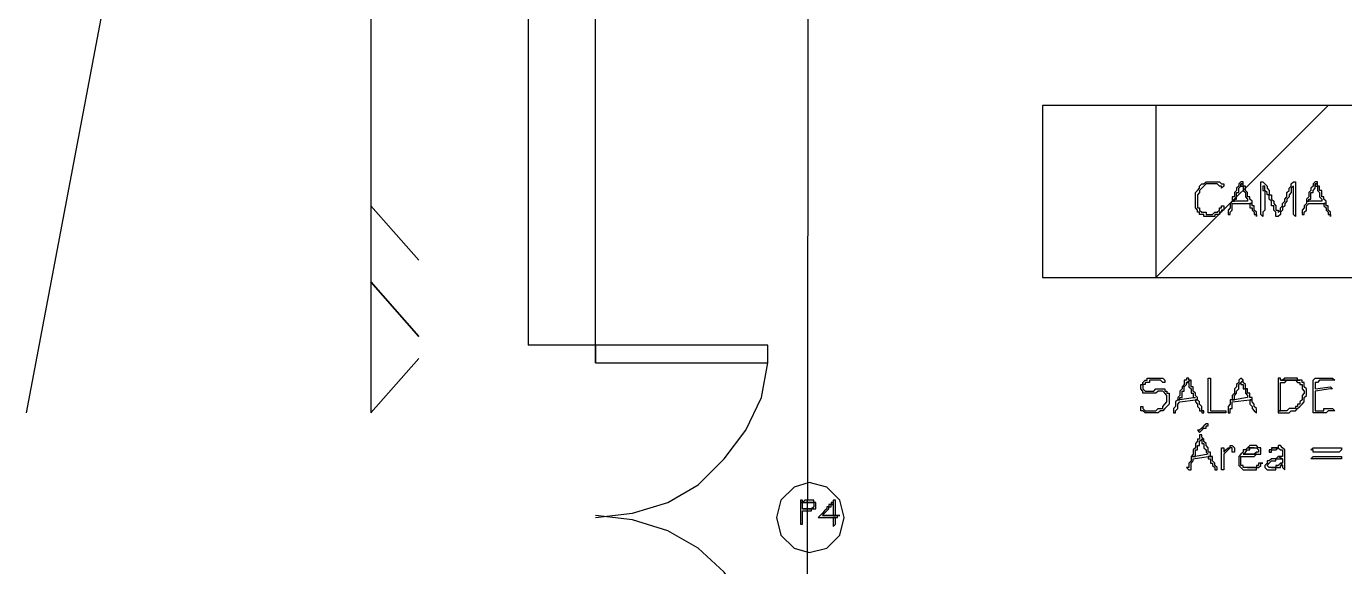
# Model space of a CAD drawing. Header units: millimetres. Extents: x -518.8 to -461.2, y 3.5 to 44.2.
# Drawn here: x -492.772 to -488.924, y 26.441 to 28.018 of the extents above; entities that cross this region are included whole.
import ezdxf

# ---------------------------------------------------------------- set-up
doc = ezdxf.new("R2010")
doc.units = ezdxf.units.MM
doc.header["$MEASUREMENT"] = 0
for name, color, linetype in [('-82', 7, 'Continuous'), ('10', 10, 'Continuous'), ('151', 151, 'Continuous'), ('6', 6, 'Continuous'), ('MYSOLIDS', 7, 'Continuous')]:
    doc.layers.add(name, color=color, linetype=linetype)

msp = doc.modelspace()

# ---------------------------------------------------------------- linework, layer by layer
at = {"layer": '-82'}
for points in [[(-490.4865, 30.8684), (-490.4933, 25.4827)], [(-491.7662, 28.5383), (-491.7662, 27.4947), (-491.6263, 27.3353), (-491.6263, 27.3353), (-491.7662, 27.4947)], [(-491.7662, 27.4947), (-491.7662, 27.2721), (-491.6263, 27.1127), (-491.6263, 27.1127), (-491.7662, 27.2721)], [(-491.7662, 27.2721), (-491.7662, 26.8902), (-491.6263, 27.0488), (-491.6263, 27.0488), (-491.7662, 26.8902)]]:
    msp.add_lwpolyline(points, dxfattribs=at)
at = {"layer": '10'}
for points in [[(-491.3075, 29.8563), (-491.3075, 27.0872)], [(-491.1105, 27.036), (-491.1105, 29.5571)], [(-491.1105, 27.0872), (-491.3075, 27.0872)], [(-491.1105, 27.036), (-490.6075, 27.036), (-490.6075, 27.0872), (-491.1105, 27.0872), (-491.1105, 27.036)]]:
    msp.add_lwpolyline(points, dxfattribs=at)
at = {"layer": '151'}
for points in [[(-489.8053, 27.2849), (-487.9023, 27.2849), (-487.9023, 27.7872), (-489.8053, 27.7872), (-489.8053, 27.2849)], [(-489.4745, 27.7872), (-489.4745, 27.2849), (-489.4745, 27.2849), (-488.9714, 27.7872)]]:
    msp.add_lwpolyline(points, dxfattribs=at)
at = {"layer": '6'}
for points in [[(-492.7722, 26.8902), (-491.8677, 31.6646), (-491.8805, 31.6646)], [(-491.1105, 26.5842), (-491.0023, 26.5969), (-490.9, 26.6285), (-490.8113, 26.6797), (-490.7346, 26.7563), (-490.6714, 26.8391), (-490.6263, 26.9345), (-490.6075, 27.036)], [(-490.385, 26.5842), (-490.3978, 26.6353), (-490.4354, 26.6736), (-490.4865, 26.6864), (-490.5308, 26.6736), (-490.5692, 26.6353), (-490.582, 26.5842), (-490.5692, 26.533), (-490.5308, 26.4954), (-490.4865, 26.4827), (-490.4354, 26.4954), (-490.3978, 26.533), (-490.385, 26.5842)], [(-490.6075, 26.1383), (-490.6263, 26.2406), (-490.6714, 26.336), (-490.7346, 26.4248), (-490.8113, 26.4954), (-490.9, 26.5458), (-491.0023, 26.5782), (-491.1105, 26.5909)]]:
    msp.add_lwpolyline(points, dxfattribs=at)
at = {"layer": 'MYSOLIDS'}
for points in [[(-489.309, 27.5586), (-489.3151, 27.5586), (-489.3218, 27.5586), (-489.3218, 27.5586), (-489.3278, 27.5586), (-489.3346, 27.5518), (-489.3346, 27.5518), (-489.3406, 27.5458), (-489.3406, 27.5458), (-489.3406, 27.5458), (-489.3474, 27.5391), (-489.3474, 27.5391), (-489.3474, 27.533), (-489.3534, 27.5263), (-489.3534, 27.5263), (-489.3534, 27.5203), (-489.3534, 27.5203), (-489.3534, 27.5135), (-489.3534, 27.5075), (-489.3534, 27.5075), (-489.3534, 27.5007), (-489.3534, 27.4947), (-489.3534, 27.4879), (-489.3474, 27.4879), (-489.3474, 27.4819), (-489.3474, 27.4819), (-489.3406, 27.4759), (-489.3406, 27.4759), (-489.3346, 27.4759), (-489.3278, 27.4759), (-489.3278, 27.4691), (-489.3218, 27.4691), (-489.3218, 27.4691), (-489.3151, 27.4691), (-489.309, 27.4691), (-489.3023, 27.4759), (-489.3023, 27.4759), (-489.3023, 27.4759), (-489.2963, 27.4759), (-489.2895, 27.4819), (-489.2895, 27.4819), (-489.2895, 27.4879), (-489.2835, 27.4879), (-489.2835, 27.4947), (-489.2767, 27.4947), (-489.2767, 27.4947), (-489.2767, 27.4947), (-489.2767, 27.4879), (-489.2767, 27.4879), (-489.2767, 27.4879), (-489.2767, 27.4819), (-489.2835, 27.4819), (-489.2835, 27.4759), (-489.2895, 27.4759), (-489.2895, 27.4691), (-489.2963, 27.4691), (-489.3023, 27.4691), (-489.3023, 27.4691), (-489.3023, 27.4631), (-489.309, 27.4631), (-489.3151, 27.4631), (-489.3151, 27.4631), (-489.3218, 27.4631), (-489.3218, 27.4631), (-489.3278, 27.4631), (-489.3346, 27.4631), (-489.3346, 27.4691), (-489.3406, 27.4691), (-489.3474, 27.4691), (-489.3474, 27.4759), (-489.3534, 27.4759), (-489.3534, 27.4819), (-489.3534, 27.4819), (-489.3594, 27.4879), (-489.3594, 27.4879), (-489.3594, 27.4947), (-489.3594, 27.5007), (-489.3594, 27.5075), (-489.3594, 27.5075), (-489.3594, 27.5135), (-489.3594, 27.5203), (-489.3594, 27.5203), (-489.3594, 27.5263), (-489.3594, 27.533), (-489.3594, 27.533), (-489.3534, 27.5391), (-489.3534, 27.5391), (-489.3474, 27.5458), (-489.3474, 27.5458), (-489.3474, 27.5518), (-489.3406, 27.5586), (-489.3406, 27.5586), (-489.3346, 27.5586), (-489.3278, 27.5646), (-489.3278, 27.5646), (-489.3218, 27.5646), (-489.3151, 27.5646), (-489.3151, 27.5646), (-489.309, 27.5646), (-489.309, 27.5646), (-489.3023, 27.5646), (-489.2963, 27.5646), (-489.2963, 27.5646), (-489.2895, 27.5646), (-489.2835, 27.5586), (-489.2835, 27.5586), (-489.2767, 27.5586), (-489.2767, 27.5518), (-489.2767, 27.5518), (-489.2767, 27.5518), (-489.2767, 27.5518), (-489.2835, 27.5458), (-489.2835, 27.5458), (-489.2835, 27.5518), (-489.2835, 27.5518), (-489.2895, 27.5518), (-489.2895, 27.5518), (-489.2895, 27.5518), (-489.2963, 27.5586), (-489.2963, 27.5586), (-489.3023, 27.5586), (-489.309, 27.5586), (-489.309, 27.5586), (-489.309, 27.5586), (-489.309, 27.5586), (-489.309, 27.5586)], [(-489.2196, 27.5586), (-489.2263, 27.5586), (-489.2263, 27.5518), (-489.2196, 27.5518), (-489.2196, 27.5458), (-489.2196, 27.5391), (-489.2196, 27.5391), (-489.2136, 27.533), (-489.2136, 27.5263), (-489.2136, 27.5263), (-489.2136, 27.5203), (-489.2068, 27.5135), (-489.2068, 27.5135), (-489.2068, 27.5075), (-489.2451, 27.5075), (-489.2519, 27.5075), (-489.2579, 27.5007), (-489.2579, 27.4947), (-489.2579, 27.4947), (-489.2579, 27.4879), (-489.2579, 27.4879), (-489.2639, 27.4819), (-489.2639, 27.4759), (-489.2639, 27.4691), (-489.2639, 27.4691), (-489.2639, 27.4691), (-489.2639, 27.4691), (-489.2579, 27.4691), (-489.2579, 27.4691), (-489.2579, 27.4759), (-489.2519, 27.4819), (-489.2519, 27.4819), (-489.2519, 27.4879), (-489.2519, 27.4879), (-489.2519, 27.4947), (-489.2519, 27.5007), (-489.2008, 27.5007), (-489.194, 27.5007), (-489.194, 27.5075), (-489.2008, 27.5135), (-489.2008, 27.5135), (-489.2008, 27.5203), (-489.2068, 27.5203), (-489.2068, 27.5263), (-489.2068, 27.533), (-489.2068, 27.533), (-489.2136, 27.5391), (-489.2136, 27.5391), (-489.2136, 27.5458), (-489.2136, 27.5458), (-489.2136, 27.5518), (-489.2196, 27.5518), (-489.2196, 27.5586), (-489.2196, 27.5586)], [(-489.2263, 27.5646), (-489.2263, 27.5646), (-489.2263, 27.5646), (-489.2263, 27.5646), (-489.2324, 27.5586), (-489.2324, 27.5586), (-489.2324, 27.5518), (-489.2391, 27.5458), (-489.2391, 27.5391), (-489.2451, 27.533), (-489.2451, 27.5263), (-489.2451, 27.5263), (-489.2451, 27.5203), (-489.2519, 27.5203), (-489.2519, 27.5135), (-489.2519, 27.5075), (-489.2519, 27.5075), (-489.2451, 27.5075), (-489.2451, 27.5075), (-489.2451, 27.5135), (-489.2391, 27.5135), (-489.2391, 27.5203), (-489.2391, 27.5263), (-489.2391, 27.5263), (-489.2391, 27.533), (-489.2324, 27.533), (-489.2324, 27.5391), (-489.2324, 27.5391), (-489.2324, 27.5458), (-489.2263, 27.5518), (-489.2263, 27.5586), (-489.2196, 27.5586), (-489.2196, 27.5646), (-489.2263, 27.5646), (-489.2263, 27.5646), (-489.2263, 27.5646)], [(-489.1624, 27.5518), (-489.1624, 27.5458), (-489.1624, 27.5391), (-489.1564, 27.5391), (-489.1564, 27.533), (-489.1564, 27.5263), (-489.1564, 27.5203), (-489.1564, 27.5203), (-489.1564, 27.5135), (-489.1564, 27.5075), (-489.1564, 27.5075), (-489.1564, 27.5007), (-489.1564, 27.5007), (-489.1564, 27.4947), (-489.1564, 27.4879), (-489.1564, 27.4879), (-489.1564, 27.4819), (-489.1624, 27.4759), (-489.1624, 27.4759), (-489.1624, 27.4691), (-489.1624, 27.4631), (-489.1624, 27.4631), (-489.1624, 27.4631), (-489.1624, 27.4631), (-489.1624, 27.4631), (-489.1624, 27.4631), (-489.1684, 27.4691), (-489.1684, 27.4691), (-489.1684, 27.4691), (-489.1684, 27.4691), (-489.1684, 27.4759), (-489.1684, 27.4819), (-489.1684, 27.4879), (-489.1684, 27.4879), (-489.1684, 27.4947), (-489.1684, 27.5007), (-489.1684, 27.5075), (-489.1684, 27.5075), (-489.1684, 27.5135), (-489.1684, 27.5203), (-489.1684, 27.5263), (-489.1684, 27.5263), (-489.1684, 27.533), (-489.1684, 27.5391), (-489.1684, 27.5458), (-489.1684, 27.5458), (-489.1684, 27.5518), (-489.1684, 27.5586), (-489.1684, 27.5586), (-489.1684, 27.5586), (-489.1684, 27.5586), (-489.1684, 27.5646), (-489.1684, 27.5646), (-489.1624, 27.5646), (-489.1624, 27.5646), (-489.1624, 27.5646), (-489.1564, 27.5586), (-489.1564, 27.5586), (-489.1496, 27.5518), (-489.1496, 27.5518), (-489.1496, 27.5458), (-489.1496, 27.5458), (-489.1436, 27.5391), (-489.1436, 27.5391), (-489.1436, 27.533), (-489.1436, 27.5263), (-489.1369, 27.5263), (-489.1369, 27.5203), (-489.1369, 27.5135), (-489.1308, 27.5075), (-489.1308, 27.5075), (-489.1308, 27.5007), (-489.1241, 27.4947), (-489.1241, 27.4947), (-489.1241, 27.4879), (-489.1241, 27.4819), (-489.1181, 27.4819), (-489.1181, 27.4759), (-489.1181, 27.4759), (-489.1181, 27.4759), (-489.1113, 27.4819), (-489.1113, 27.4819), (-489.1113, 27.4879), (-489.1113, 27.4879), (-489.1053, 27.4947), (-489.1053, 27.5007), (-489.1053, 27.5007), (-489.0985, 27.5075), (-489.0985, 27.5135), (-489.0985, 27.5135), (-489.0925, 27.5203), (-489.0925, 27.5263), (-489.0925, 27.533), (-489.0857, 27.5391), (-489.0857, 27.5391), (-489.0857, 27.5458), (-489.0797, 27.5518), (-489.0797, 27.5518), (-489.0797, 27.5586), (-489.0797, 27.5586), (-489.073, 27.5646), (-489.073, 27.5646), (-489.073, 27.5646), (-489.073, 27.5646), (-489.0669, 27.5646), (-489.0669, 27.5646), (-489.0669, 27.5586), (-489.0669, 27.5586), (-489.0669, 27.4691), (-489.0669, 27.4691), (-489.0669, 27.4691), (-489.0669, 27.4631), (-489.0669, 27.4631), (-489.073, 27.4691), (-489.073, 27.4691), (-489.073, 27.4691), (-489.073, 27.4691), (-489.073, 27.5518), (-489.0797, 27.5458), (-489.0797, 27.5391), (-489.0797, 27.533), (-489.0857, 27.5263), (-489.0857, 27.5203), (-489.0925, 27.5135), (-489.0925, 27.5135), (-489.0925, 27.5075), (-489.0985, 27.5007), (-489.0985, 27.5007), (-489.0985, 27.4947), (-489.0985, 27.4947), (-489.1053, 27.4879), (-489.1053, 27.4879), (-489.1053, 27.4819), (-489.1053, 27.4819), (-489.1053, 27.4819), (-489.1113, 27.4759), (-489.1113, 27.4691), (-489.1181, 27.4631), (-489.1181, 27.4631), (-489.1181, 27.4631), (-489.1241, 27.4631), (-489.1241, 27.4631), (-489.1241, 27.4691), (-489.1241, 27.4759), (-489.1241, 27.4759), (-489.1241, 27.4759), (-489.1308, 27.4819), (-489.1308, 27.4879), (-489.1308, 27.4947), (-489.1369, 27.4947), (-489.1369, 27.5007), (-489.1369, 27.5075), (-489.1436, 27.5135), (-489.1436, 27.5135), (-489.1436, 27.5203), (-489.1436, 27.5263), (-489.1496, 27.5263), (-489.1496, 27.533), (-489.1496, 27.533), (-489.1564, 27.5391), (-489.1564, 27.5458), (-489.1564, 27.5458), (-489.1564, 27.5518), (-489.1624, 27.5518), (-489.1624, 27.5518), (-489.1624, 27.5518), (-489.1624, 27.5518)], [(-489.003, 27.5586), (-489.0098, 27.5586), (-489.0098, 27.5518), (-489.003, 27.5518), (-489.003, 27.5458), (-489.003, 27.5391), (-489.003, 27.5391), (-488.997, 27.533), (-488.997, 27.5263), (-488.997, 27.5263), (-488.997, 27.5203), (-488.9902, 27.5135), (-488.9902, 27.5135), (-488.9902, 27.5075), (-489.0286, 27.5075), (-489.0354, 27.5075), (-489.0354, 27.5007), (-489.0414, 27.4947), (-489.0414, 27.4947), (-489.0414, 27.4879), (-489.0414, 27.4879), (-489.0481, 27.4819), (-489.0481, 27.4759), (-489.0481, 27.4691), (-489.0481, 27.4691), (-489.0481, 27.4691), (-489.0414, 27.4691), (-489.0414, 27.4691), (-489.0414, 27.4691), (-489.0414, 27.4759), (-489.0354, 27.4819), (-489.0354, 27.4819), (-489.0354, 27.4879), (-489.0354, 27.4879), (-489.0354, 27.4947), (-489.0286, 27.5007), (-488.9842, 27.5007), (-488.9775, 27.5007), (-488.9775, 27.5075), (-488.9842, 27.5135), (-488.9842, 27.5135), (-488.9842, 27.5203), (-488.9902, 27.5203), (-488.9902, 27.5263), (-488.9902, 27.533), (-488.9902, 27.533), (-488.9902, 27.5391), (-488.997, 27.5391), (-488.997, 27.5458), (-488.997, 27.5458), (-488.997, 27.5518), (-489.003, 27.5518), (-489.003, 27.5586), (-489.003, 27.5586)], [(-489.0098, 27.5646), (-489.0098, 27.5646), (-489.0098, 27.5646), (-489.0098, 27.5646), (-489.0158, 27.5586), (-489.0158, 27.5586), (-489.0158, 27.5518), (-489.0226, 27.5458), (-489.0226, 27.5391), (-489.0286, 27.533), (-489.0286, 27.5263), (-489.0286, 27.5263), (-489.0286, 27.5203), (-489.0286, 27.5203), (-489.0354, 27.5135), (-489.0354, 27.5075), (-489.0354, 27.5075), (-489.0286, 27.5075), (-489.0286, 27.5075), (-489.0286, 27.5135), (-489.0226, 27.5135), (-489.0226, 27.5203), (-489.0226, 27.5263), (-489.0226, 27.5263), (-489.0226, 27.533), (-489.0158, 27.533), (-489.0158, 27.5391), (-489.0158, 27.5391), (-489.0098, 27.5458), (-489.0098, 27.5518), (-489.0098, 27.5586), (-489.003, 27.5586), (-489.003, 27.5646), (-489.003, 27.5646), (-489.0098, 27.5646), (-489.0098, 27.5646)], [(-489.194, 27.5007), (-489.2008, 27.5007), (-489.2008, 27.5007), (-489.2008, 27.4947), (-489.2008, 27.4879), (-489.194, 27.4879), (-489.194, 27.4819), (-489.188, 27.4759), (-489.188, 27.4691), (-489.188, 27.4691), (-489.1812, 27.4691), (-489.1812, 27.4631), (-489.1812, 27.4691), (-489.1812, 27.4691), (-489.1812, 27.4691), (-489.1812, 27.4759), (-489.188, 27.4819), (-489.188, 27.4879), (-489.188, 27.4947), (-489.194, 27.4947), (-489.194, 27.5007), (-489.194, 27.5007)], [(-488.9775, 27.5007), (-488.9842, 27.5007), (-488.9842, 27.5007), (-488.9842, 27.4947), (-488.9775, 27.4879), (-488.9775, 27.4879), (-488.9775, 27.4819), (-488.9714, 27.4759), (-488.9714, 27.4691), (-488.9714, 27.4691), (-488.9654, 27.4691), (-488.9654, 27.4631), (-488.9654, 27.4691), (-488.9654, 27.4691), (-488.9654, 27.4691), (-488.9654, 27.4759), (-488.9714, 27.4819), (-488.9714, 27.4879), (-488.9714, 27.4947), (-488.9775, 27.4947), (-488.9775, 27.5007), (-488.9775, 27.5007)], [(-489.4489, 26.9789), (-489.4549, 26.9789), (-489.4549, 26.9789), (-489.4549, 26.9789), (-489.4549, 26.9789), (-489.4617, 26.9857), (-489.4617, 26.9857), (-489.4677, 26.9857), (-489.4745, 26.9857), (-489.4745, 26.9857), (-489.4805, 26.9857), (-489.4805, 26.9857), (-489.4872, 26.9857), (-489.4933, 26.9857), (-489.4933, 26.9789), (-489.5, 26.9789), (-489.506, 26.9789), (-489.506, 26.9729), (-489.5128, 26.9729), (-489.5128, 26.9661), (-489.5128, 26.9661), (-489.5128, 26.9601), (-489.506, 26.9533), (-489.506, 26.9533), (-489.5, 26.9533), (-489.5, 26.9533), (-489.4933, 26.9533), (-489.4872, 26.9533), (-489.4872, 26.9533), (-489.4805, 26.9533), (-489.4805, 26.9533), (-489.4745, 26.9601), (-489.4677, 26.9601), (-489.4617, 26.9601), (-489.4617, 26.9601), (-489.4549, 26.9601), (-489.4489, 26.9601), (-489.4489, 26.9533), (-489.4429, 26.9533), (-489.4429, 26.9533), (-489.4429, 26.9473), (-489.4361, 26.9473), (-489.4361, 26.9406), (-489.4361, 26.9345), (-489.4361, 26.9345), (-489.4361, 26.9278), (-489.4361, 26.9218), (-489.4361, 26.9218), (-489.4361, 26.915), (-489.4429, 26.909), (-489.4429, 26.909), (-489.4489, 26.903), (-489.4489, 26.903), (-489.4489, 26.903), (-489.4549, 26.8962), (-489.4549, 26.8962), (-489.4617, 26.8962), (-489.4677, 26.8902), (-489.4677, 26.8902), (-489.4745, 26.8902), (-489.4805, 26.8902), (-489.4872, 26.8902), (-489.4872, 26.8902), (-489.4933, 26.8902), (-489.5, 26.8902), (-489.5, 26.8902), (-489.506, 26.8902), (-489.5128, 26.8962), (-489.5128, 26.8962), (-489.5188, 26.8962), (-489.5188, 26.903), (-489.5188, 26.903), (-489.5188, 26.909), (-489.5188, 26.909), (-489.5188, 26.909), (-489.5188, 26.909), (-489.5188, 26.909), (-489.5128, 26.909), (-489.5128, 26.909), (-489.5128, 26.903), (-489.5128, 26.903), (-489.5128, 26.903), (-489.506, 26.8962), (-489.506, 26.8962), (-489.5, 26.8962), (-489.4933, 26.8962), (-489.4933, 26.8962), (-489.4872, 26.8962), (-489.4805, 26.8962), (-489.4745, 26.8962), (-489.4745, 26.8962), (-489.4677, 26.903), (-489.4617, 26.903), (-489.4617, 26.903), (-489.4549, 26.903), (-489.4549, 26.909), (-489.4549, 26.909), (-489.4489, 26.915), (-489.4489, 26.915), (-489.4429, 26.9218), (-489.4429, 26.9218), (-489.4429, 26.9278), (-489.4429, 26.9345), (-489.4429, 26.9345), (-489.4429, 26.9406), (-489.4489, 26.9473), (-489.4489, 26.9473), (-489.4489, 26.9473), (-489.4549, 26.9533), (-489.4617, 26.9533), (-489.4617, 26.9533), (-489.4677, 26.9533), (-489.4677, 26.9533), (-489.4745, 26.9473), (-489.4805, 26.9473), (-489.4872, 26.9473), (-489.4872, 26.9473), (-489.4933, 26.9473), (-489.5, 26.9473), (-489.5, 26.9473), (-489.506, 26.9473), (-489.5128, 26.9473), (-489.5128, 26.9533), (-489.5128, 26.9533), (-489.5188, 26.9601), (-489.5188, 26.9601), (-489.5188, 26.9661), (-489.5188, 26.9661), (-489.5188, 26.9729), (-489.5128, 26.9729), (-489.5128, 26.9789), (-489.506, 26.9857), (-489.506, 26.9857), (-489.5, 26.9857), (-489.5, 26.9917), (-489.4933, 26.9917), (-489.4872, 26.9917), (-489.4872, 26.9917), (-489.4805, 26.9917), (-489.4745, 26.9917), (-489.4745, 26.9917), (-489.4677, 26.9917), (-489.4617, 26.9917), (-489.4617, 26.9917), (-489.4549, 26.9917), (-489.4489, 26.9857), (-489.4489, 26.9857), (-489.4489, 26.9789), (-489.4489, 26.9789), (-489.4489, 26.9789), (-489.4489, 26.9789), (-489.4489, 26.9789), (-489.4489, 26.9789), (-489.4489, 26.9789), (-489.4489, 26.9789)], [(-489.3722, 26.9857), (-489.385, 26.9789), (-489.379, 26.9789), (-489.379, 26.9729), (-489.379, 26.9729), (-489.379, 26.9661), (-489.3722, 26.9601), (-489.3722, 26.9601), (-489.3722, 26.9533), (-489.3722, 26.9473), (-489.3662, 26.9473), (-489.3662, 26.9406), (-489.3662, 26.9345), (-489.3594, 26.9345), (-489.4045, 26.9278), (-489.4105, 26.9278), (-489.4105, 26.9278), (-489.4173, 26.9218), (-489.4173, 26.915), (-489.4173, 26.915), (-489.4173, 26.915), (-489.4173, 26.909), (-489.4233, 26.903), (-489.4233, 26.8962), (-489.4233, 26.8962), (-489.4233, 26.8902), (-489.4173, 26.8902), (-489.4173, 26.8902), (-489.4173, 26.8962), (-489.4173, 26.8962), (-489.4105, 26.903), (-489.4105, 26.903), (-489.4105, 26.909), (-489.4105, 26.915), (-489.4045, 26.9218), (-489.4045, 26.9218), (-489.3594, 26.9278), (-489.3534, 26.9278), (-489.3534, 26.9345), (-489.3534, 26.9345), (-489.3594, 26.9406), (-489.3594, 26.9473), (-489.3594, 26.9473), (-489.3662, 26.9533), (-489.3662, 26.9533), (-489.3662, 26.9601), (-489.3662, 26.9601), (-489.3662, 26.9661), (-489.3722, 26.9661), (-489.3722, 26.9729), (-489.3722, 26.9729), (-489.3722, 26.9789), (-489.3722, 26.9857), (-489.3722, 26.9857)], [(-489.385, 26.9917), (-489.385, 26.9917), (-489.385, 26.9917), (-489.385, 26.9917), (-489.385, 26.9857), (-489.3918, 26.9857), (-489.3918, 26.9789), (-489.3918, 26.9729), (-489.3978, 26.9661), (-489.3978, 26.9601), (-489.4045, 26.9533), (-489.4045, 26.9473), (-489.4045, 26.9473), (-489.4045, 26.9406), (-489.4045, 26.9406), (-489.4105, 26.9345), (-489.4105, 26.9278), (-489.4045, 26.9278), (-489.4045, 26.9345), (-489.3978, 26.9345), (-489.3978, 26.9406), (-489.3978, 26.9473), (-489.3978, 26.9533), (-489.3978, 26.9533), (-489.3918, 26.9533), (-489.3918, 26.9601), (-489.3918, 26.9601), (-489.3918, 26.9661), (-489.385, 26.9729), (-489.385, 26.9789), (-489.385, 26.9789), (-489.3722, 26.9857), (-489.379, 26.9857), (-489.379, 26.9917), (-489.385, 26.9917), (-489.385, 26.9917)], [(-489.3151, 26.8962), (-489.309, 26.8962), (-489.309, 26.8962), (-489.3023, 26.8962), (-489.2963, 26.8962), (-489.2895, 26.8962), (-489.2895, 26.8962), (-489.2835, 26.8962), (-489.2767, 26.8962), (-489.2767, 26.8962), (-489.2767, 26.8962), (-489.2707, 26.8962), (-489.2707, 26.8962), (-489.2707, 26.8962), (-489.2707, 26.8962), (-489.2707, 26.8902), (-489.2767, 26.8902), (-489.2767, 26.8902), (-489.2835, 26.8902), (-489.2835, 26.8902), (-489.2895, 26.8902), (-489.2895, 26.8902), (-489.2963, 26.8902), (-489.3023, 26.8902), (-489.309, 26.8902), (-489.309, 26.8902), (-489.3151, 26.8902), (-489.3151, 26.8902), (-489.3151, 26.8902), (-489.3218, 26.8902), (-489.3218, 26.8902), (-489.3218, 26.8962), (-489.3218, 26.8962), (-489.3218, 26.8962), (-489.3218, 26.8962), (-489.3218, 26.9022), (-489.3218, 26.909), (-489.3218, 26.915), (-489.3218, 26.915), (-489.3218, 26.9218), (-489.3218, 26.9278), (-489.3218, 26.9345), (-489.3218, 26.9345), (-489.3218, 26.9406), (-489.3218, 26.9473), (-489.3218, 26.9473), (-489.3218, 26.9533), (-489.3218, 26.9533), (-489.3218, 26.9601), (-489.3218, 26.9661), (-489.3218, 26.9729), (-489.3218, 26.9729), (-489.3218, 26.9789), (-489.3218, 26.9857), (-489.3218, 26.9857), (-489.3218, 26.9917), (-489.3218, 26.9917), (-489.3218, 26.9917), (-489.3218, 26.9917), (-489.3151, 26.9917), (-489.3151, 26.9917), (-489.3151, 26.9857), (-489.3151, 26.9857), (-489.3151, 26.9857), (-489.3151, 26.9789), (-489.3151, 26.9729), (-489.3151, 26.9729), (-489.3151, 26.9661), (-489.3151, 26.9601), (-489.3151, 26.9601), (-489.3151, 26.9533), (-489.3151, 26.9473), (-489.3151, 26.9406), (-489.3151, 26.9406), (-489.3151, 26.9345), (-489.3151, 26.9345), (-489.3151, 26.9278), (-489.3151, 26.9218), (-489.3151, 26.915), (-489.3151, 26.915), (-489.3151, 26.915), (-489.3151, 26.909), (-489.3151, 26.9022), (-489.3151, 26.8962), (-489.3151, 26.8962), (-489.3151, 26.8962), (-489.3151, 26.8962), (-489.3151, 26.8962)], [(-489.2196, 26.9857), (-489.2263, 26.9789), (-489.2263, 26.9789), (-489.2263, 26.9729), (-489.2196, 26.9729), (-489.2196, 26.9661), (-489.2196, 26.9601), (-489.2136, 26.9601), (-489.2136, 26.9533), (-489.2136, 26.9473), (-489.2136, 26.9473), (-489.2068, 26.9406), (-489.2068, 26.9345), (-489.2068, 26.9345), (-489.2451, 26.9278), (-489.2519, 26.9278), (-489.2579, 26.9278), (-489.2579, 26.9218), (-489.2579, 26.915), (-489.2579, 26.915), (-489.2579, 26.915), (-489.2639, 26.909), (-489.2639, 26.903), (-489.2639, 26.8962), (-489.2639, 26.8962), (-489.2639, 26.8902), (-489.2639, 26.8902), (-489.2579, 26.8902), (-489.2579, 26.8962), (-489.2579, 26.8962), (-489.2579, 26.903), (-489.2519, 26.903), (-489.2519, 26.909), (-489.2519, 26.915), (-489.2519, 26.9218), (-489.2519, 26.9218), (-489.2008, 26.9278), (-489.194, 26.9278), (-489.194, 26.9345), (-489.2008, 26.9345), (-489.2008, 26.9406), (-489.2008, 26.9473), (-489.2068, 26.9473), (-489.2068, 26.9533), (-489.2068, 26.9533), (-489.2068, 26.9601), (-489.2136, 26.9601), (-489.2136, 26.9661), (-489.2136, 26.9661), (-489.2136, 26.9729), (-489.2136, 26.9729), (-489.2196, 26.9789), (-489.2196, 26.9857), (-489.2196, 26.9857)], [(-489.2263, 26.9917), (-489.2263, 26.9917), (-489.2263, 26.9917), (-489.2263, 26.9917), (-489.2324, 26.9857), (-489.2324, 26.9857), (-489.2324, 26.9789), (-489.2391, 26.9729), (-489.2391, 26.9661), (-489.2451, 26.9601), (-489.2451, 26.9533), (-489.2451, 26.9473), (-489.2451, 26.9473), (-489.2519, 26.9406), (-489.2519, 26.9406), (-489.2519, 26.9345), (-489.2519, 26.9278), (-489.2451, 26.9278), (-489.2451, 26.9345), (-489.2451, 26.9345), (-489.2451, 26.9406), (-489.2391, 26.9473), (-489.2391, 26.9533), (-489.2391, 26.9533), (-489.2391, 26.9533), (-489.2324, 26.9601), (-489.2324, 26.9601), (-489.2324, 26.9661), (-489.2324, 26.9729), (-489.2263, 26.9789), (-489.2263, 26.9789), (-489.2196, 26.9857), (-489.2196, 26.9857), (-489.2263, 26.9917), (-489.2263, 26.9917), (-489.2263, 26.9917)], [(-489.1113, 26.9917), (-489.1181, 26.9917), (-489.1181, 26.9857), (-489.1181, 26.9789), (-489.1181, 26.9789), (-489.1181, 26.9729), (-489.1181, 26.9729), (-489.1181, 26.9661), (-489.1181, 26.9601), (-489.1181, 26.9533), (-489.1181, 26.9533), (-489.1181, 26.9473), (-489.1181, 26.9406), (-489.1181, 26.9345), (-489.1181, 26.9345), (-489.1181, 26.9278), (-489.1181, 26.9218), (-489.1181, 26.9218), (-489.1181, 26.915), (-489.1181, 26.909), (-489.1181, 26.903), (-489.1181, 26.8962), (-489.1181, 26.8962), (-489.1113, 26.8962), (-489.1113, 26.903), (-489.1113, 26.909), (-489.1113, 26.909), (-489.1113, 26.915), (-489.1113, 26.915), (-489.1113, 26.9218), (-489.1113, 26.9278), (-489.1113, 26.9278), (-489.1113, 26.9345), (-489.1113, 26.9406), (-489.1113, 26.9473), (-489.1113, 26.9473), (-489.1113, 26.9533), (-489.1113, 26.9601), (-489.1113, 26.9601), (-489.1113, 26.9661), (-489.1113, 26.9729), (-489.1113, 26.9789), (-489.1113, 26.9789), (-489.1113, 26.9789), (-489.1053, 26.9789), (-489.0985, 26.9789), (-489.0925, 26.9857), (-489.0925, 26.9857), (-489.0857, 26.9857), (-489.0797, 26.9857), (-489.0797, 26.9857), (-489.0542, 26.9857), (-489.0609, 26.9857), (-489.1113, 26.9857), (-489.1113, 26.9917), (-489.1113, 26.9917), (-489.1113, 26.9917)], [(-489.0542, 26.9857), (-489.0797, 26.9857), (-489.0797, 26.9857), (-489.073, 26.9857), (-489.0669, 26.9857), (-489.0609, 26.9789), (-489.0609, 26.9789), (-489.0542, 26.9789), (-489.0542, 26.9729), (-489.0542, 26.9729), (-489.0481, 26.9729), (-489.0481, 26.9661), (-489.0481, 26.9661), (-489.0481, 26.9601), (-489.0414, 26.9533), (-489.0414, 26.9473), (-489.0414, 26.9473), (-489.0481, 26.9406), (-489.0481, 26.9345), (-489.0481, 26.9345), (-489.0481, 26.9278), (-489.0542, 26.9218), (-489.0542, 26.9218), (-489.0542, 26.915), (-489.0609, 26.915), (-489.0609, 26.909), (-489.0669, 26.909), (-489.0669, 26.903), (-489.073, 26.903), (-489.073, 26.903), (-489.0797, 26.903), (-489.0857, 26.903), (-489.0857, 26.903), (-489.0925, 26.8962), (-489.0925, 26.8962), (-489.0985, 26.8962), (-489.1053, 26.8962), (-489.1113, 26.8962), (-489.1181, 26.8962), (-489.1181, 26.8962), (-489.1181, 26.8902), (-489.1181, 26.8902), (-489.1113, 26.8902), (-489.1053, 26.8902), (-489.0985, 26.8902), (-489.0985, 26.8902), (-489.0925, 26.8902), (-489.0857, 26.8902), (-489.0857, 26.8902), (-489.0797, 26.8962), (-489.073, 26.8962), (-489.073, 26.8962), (-489.0669, 26.8962), (-489.0609, 26.903), (-489.0609, 26.903), (-489.0609, 26.903), (-489.0542, 26.909), (-489.0542, 26.909), (-489.0481, 26.915), (-489.0481, 26.915), (-489.0414, 26.9218), (-489.0414, 26.9218), (-489.0414, 26.9278), (-489.0414, 26.9345), (-489.0414, 26.9345), (-489.0354, 26.9406), (-489.0354, 26.9473), (-489.0354, 26.9473), (-489.0354, 26.9533), (-489.0354, 26.9533), (-489.0354, 26.9601), (-489.0414, 26.9661), (-489.0414, 26.9729), (-489.0414, 26.9729), (-489.0414, 26.9789), (-489.0481, 26.9789), (-489.0481, 26.9789), (-489.0481, 26.9857), (-489.0542, 26.9857), (-489.0542, 26.9857)], [(-489.0797, 26.9917), (-489.0797, 26.9917), (-489.0857, 26.9917), (-489.0925, 26.9917), (-489.0925, 26.9917), (-489.0925, 26.9917), (-489.0985, 26.9917), (-489.1053, 26.9857), (-489.1113, 26.9857), (-489.0609, 26.9857), (-489.0609, 26.9917), (-489.0669, 26.9917), (-489.073, 26.9917), (-489.0797, 26.9917), (-489.0797, 26.9917)], [(-489.0098, 26.9601), (-488.9654, 26.9661), (-488.9654, 26.9661), (-488.9587, 26.9601), (-488.9587, 26.9601), (-488.9587, 26.9601), (-488.9587, 26.9601), (-488.9587, 26.9601), (-488.9587, 26.9601), (-488.9654, 26.9601), (-488.9654, 26.9601), (-489.0098, 26.9533), (-489.0098, 26.9473), (-489.0098, 26.9473), (-489.0098, 26.9473), (-489.0098, 26.9473), (-489.0098, 26.9406), (-489.0098, 26.9406), (-489.0098, 26.9345), (-489.0098, 26.9278), (-489.0098, 26.9278), (-489.0098, 26.9218), (-489.0098, 26.915), (-489.0098, 26.915), (-489.0098, 26.909), (-489.0098, 26.903), (-489.0098, 26.8962), (-489.0098, 26.8962), (-489.003, 26.8962), (-489.003, 26.8962), (-488.997, 26.8962), (-488.9902, 26.8962), (-488.9842, 26.8962), (-488.9842, 26.903), (-488.9842, 26.903), (-488.9775, 26.903), (-488.9714, 26.903), (-488.9654, 26.903), (-488.9654, 26.903), (-488.9587, 26.903), (-488.9587, 26.903), (-488.9587, 26.903), (-488.9527, 26.8962), (-488.9527, 26.8962), (-488.9587, 26.8962), (-488.9587, 26.8962), (-488.9654, 26.8962), (-488.9714, 26.8962), (-488.9714, 26.8962), (-488.9775, 26.8902), (-488.9842, 26.8902), (-488.9842, 26.8902), (-488.9902, 26.8902), (-488.997, 26.8902), (-489.003, 26.8902), (-489.003, 26.8902), (-489.0098, 26.8902), (-489.0098, 26.8902), (-489.0098, 26.8902), (-489.0158, 26.8902), (-489.0158, 26.8902), (-489.0158, 26.8962), (-489.0158, 26.8962), (-489.0158, 26.8962), (-489.0158, 26.903), (-489.0158, 26.909), (-489.0158, 26.909), (-489.0158, 26.915), (-489.0158, 26.9218), (-489.0158, 26.9218), (-489.0158, 26.9278), (-489.0158, 26.9345), (-489.0158, 26.9406), (-489.0158, 26.9406), (-489.0158, 26.9473), (-489.0158, 26.9533), (-489.0158, 26.9533), (-489.0158, 26.9601), (-489.0158, 26.9661), (-489.0158, 26.9729), (-489.0158, 26.9729), (-489.0158, 26.9789), (-489.0158, 26.9789), (-489.0158, 26.9857), (-489.0158, 26.9857), (-489.0158, 26.9857), (-489.0158, 26.9857), (-489.0098, 26.9917), (-489.0098, 26.9917), (-489.003, 26.9917), (-489.003, 26.9917), (-488.997, 26.9917), (-488.997, 26.9917), (-488.9902, 26.9917), (-488.9842, 26.9917), (-488.9842, 26.9917), (-488.9775, 26.9917), (-488.9775, 26.9917), (-488.9714, 26.9917), (-488.9654, 26.9917), (-488.9654, 26.9917), (-488.9587, 26.9917), (-488.9587, 26.9917), (-488.9587, 26.9917), (-488.9587, 26.9917), (-488.9527, 26.9857), (-488.9527, 26.9857), (-488.9527, 26.9857), (-488.9587, 26.9857), (-488.9587, 26.9857), (-488.9654, 26.9857), (-488.9714, 26.9857), (-488.9775, 26.9857), (-488.9842, 26.9857), (-488.9842, 26.9857), (-488.9902, 26.9857), (-488.997, 26.9857), (-489.003, 26.9789), (-489.0098, 26.9789), (-489.0098, 26.9789), (-489.0098, 26.9789), (-489.0098, 26.9729), (-489.0098, 26.9729), (-489.0098, 26.9661), (-489.0098, 26.9601), (-489.0098, 26.9601), (-489.0098, 26.9601), (-489.0098, 26.9601), (-489.0098, 26.9601)], [(-489.3534, 26.9278), (-489.3594, 26.9278), (-489.3594, 26.9218), (-489.3594, 26.9218), (-489.3534, 26.915), (-489.3534, 26.909), (-489.3534, 26.909), (-489.3474, 26.903), (-489.3474, 26.8962), (-489.3406, 26.8962), (-489.3406, 26.8902), (-489.3406, 26.8902), (-489.3346, 26.8902), (-489.3346, 26.8962), (-489.3406, 26.8962), (-489.3406, 26.903), (-489.3406, 26.909), (-489.3474, 26.915), (-489.3474, 26.915), (-489.3474, 26.9218), (-489.3534, 26.9278), (-489.3534, 26.9278)], [(-489.194, 26.9278), (-489.2008, 26.9278), (-489.2008, 26.9218), (-489.2008, 26.9218), (-489.2008, 26.915), (-489.194, 26.909), (-489.194, 26.909), (-489.194, 26.903), (-489.188, 26.8962), (-489.188, 26.8962), (-489.1812, 26.8902), (-489.1812, 26.8902), (-489.1812, 26.8902), (-489.1812, 26.8962), (-489.1812, 26.8962), (-489.1812, 26.903), (-489.188, 26.909), (-489.188, 26.915), (-489.188, 26.915), (-489.194, 26.9218), (-489.194, 26.9278), (-489.194, 26.9278)], [(-489.3406, 26.8263), (-489.3406, 26.8263), (-489.3474, 26.8263), (-489.3474, 26.8195), (-489.3474, 26.8195), (-489.3474, 26.8135), (-489.3534, 26.8135), (-489.3534, 26.8075), (-489.3594, 26.8007), (-489.3594, 26.7947), (-489.3594, 26.7879), (-489.3662, 26.7819), (-489.3662, 26.7819), (-489.3662, 26.7751), (-489.3662, 26.7691), (-489.3662, 26.7691), (-489.3722, 26.7624), (-489.3594, 26.7624), (-489.3594, 26.7691), (-489.3594, 26.7691), (-489.3594, 26.7751), (-489.3594, 26.7819), (-489.3534, 26.7819), (-489.3534, 26.7879), (-489.3534, 26.7879), (-489.3534, 26.7947), (-489.3474, 26.7947), (-489.3474, 26.8007), (-489.3474, 26.8075), (-489.3474, 26.8075), (-489.3406, 26.8135), (-489.3346, 26.8135), (-489.3406, 26.8195), (-489.3406, 26.8263), (-489.3406, 26.8263), (-489.3406, 26.8263)], [(-489.3278, 26.8578), (-489.3278, 26.8578), (-489.3346, 26.8518), (-489.3346, 26.8518), (-489.3346, 26.8518), (-489.3406, 26.8451), (-489.3406, 26.8451), (-489.3474, 26.8391), (-489.3474, 26.8391), (-489.3534, 26.8391), (-489.3474, 26.8323), (-489.3474, 26.8323), (-489.3474, 26.8323), (-489.3406, 26.8391), (-489.3406, 26.8391), (-489.3406, 26.8391), (-489.3346, 26.8451), (-489.3346, 26.8451), (-489.3278, 26.8451), (-489.3278, 26.8518), (-489.3278, 26.8518), (-489.3218, 26.8518), (-489.3218, 26.8578), (-489.3278, 26.8578), (-489.3278, 26.8578)], [(-489.3346, 26.8135), (-489.3406, 26.8135), (-489.3406, 26.8135), (-489.3406, 26.8067), (-489.3406, 26.8007), (-489.3346, 26.8007), (-489.3346, 26.7947), (-489.3346, 26.7879), (-489.3346, 26.7879), (-489.3278, 26.7819), (-489.3278, 26.7819), (-489.3278, 26.7751), (-489.3218, 26.7691), (-489.3218, 26.7691), (-489.3594, 26.7624), (-489.3722, 26.7624), (-489.3722, 26.7563), (-489.3722, 26.7563), (-489.3722, 26.7496), (-489.379, 26.7436), (-489.379, 26.7436), (-489.379, 26.7368), (-489.379, 26.7308), (-489.379, 26.7308), (-489.385, 26.7308), (-489.379, 26.724), (-489.379, 26.724), (-489.379, 26.724), (-489.3722, 26.724), (-489.3722, 26.7308), (-489.3722, 26.7368), (-489.3722, 26.7368), (-489.3722, 26.7436), (-489.3662, 26.7496), (-489.3662, 26.7496), (-489.3662, 26.7563), (-489.3218, 26.7624), (-489.309, 26.7624), (-489.3151, 26.7624), (-489.3151, 26.7691), (-489.3151, 26.7751), (-489.3218, 26.7751), (-489.3218, 26.7819), (-489.3218, 26.7879), (-489.3218, 26.7879), (-489.3278, 26.7947), (-489.3278, 26.7947), (-489.3278, 26.8007), (-489.3278, 26.8007), (-489.3278, 26.8007), (-489.3346, 26.8067), (-489.3346, 26.8135), (-489.3346, 26.8135), (-489.3346, 26.8135)], [(-489.2767, 26.7751), (-489.2707, 26.7819), (-489.2707, 26.7819), (-489.2639, 26.7879), (-489.2639, 26.7879), (-489.2579, 26.7879), (-489.2579, 26.7947), (-489.2519, 26.7947), (-489.2519, 26.7947), (-489.2451, 26.7879), (-489.2451, 26.7879), (-489.2451, 26.7819), (-489.2451, 26.7819), (-489.2451, 26.7751), (-489.2451, 26.7751), (-489.2451, 26.7751), (-489.2451, 26.7751), (-489.2519, 26.7751), (-489.2519, 26.7751), (-489.2519, 26.7751), (-489.2519, 26.7751), (-489.2519, 26.7751), (-489.2519, 26.7751), (-489.2519, 26.7819), (-489.2519, 26.7819), (-489.2519, 26.7819), (-489.2519, 26.7819), (-489.2519, 26.7879), (-489.2519, 26.7879), (-489.2579, 26.7879), (-489.2639, 26.7819), (-489.2639, 26.7819), (-489.2639, 26.7819), (-489.2707, 26.7751), (-489.2707, 26.7751), (-489.2767, 26.7691), (-489.2767, 26.7691), (-489.2767, 26.7691), (-489.2767, 26.7624), (-489.2767, 26.7563), (-489.2767, 26.7563), (-489.2767, 26.7496), (-489.2767, 26.7436), (-489.2767, 26.7368), (-489.2767, 26.7368), (-489.2767, 26.7368), (-489.2767, 26.7368), (-489.2767, 26.7308), (-489.2767, 26.724), (-489.2835, 26.724), (-489.2835, 26.724), (-489.2835, 26.724), (-489.2835, 26.724), (-489.2835, 26.7308), (-489.2835, 26.7308), (-489.2835, 26.7368), (-489.2835, 26.7436), (-489.2835, 26.7496), (-489.2835, 26.7496), (-489.2835, 26.7563), (-489.2835, 26.7624), (-489.2835, 26.7691), (-489.2835, 26.7691), (-489.2835, 26.7751), (-489.2835, 26.7819), (-489.2835, 26.7819), (-489.2835, 26.7819), (-489.2835, 26.7879), (-489.2835, 26.7879), (-489.2835, 26.7879), (-489.2835, 26.7879), (-489.2767, 26.7879), (-489.2767, 26.7819), (-489.2767, 26.7751), (-489.2767, 26.7751), (-489.2767, 26.7751), (-489.2767, 26.7751), (-489.2767, 26.7751), (-489.2767, 26.7751)], [(-489.2068, 26.7879), (-489.2136, 26.7819), (-489.2196, 26.7819), (-489.2196, 26.7751), (-489.2196, 26.7751), (-489.2263, 26.7691), (-489.2263, 26.7691), (-489.2324, 26.7624), (-489.2324, 26.7624), (-489.2324, 26.7563), (-489.2324, 26.7563), (-489.2324, 26.7496), (-489.2324, 26.7436), (-489.2324, 26.7436), (-489.2324, 26.7368), (-489.2263, 26.7308), (-489.2263, 26.7308), (-489.2263, 26.7308), (-489.2196, 26.724), (-489.2196, 26.724), (-489.2136, 26.724), (-489.2068, 26.724), (-489.2068, 26.724), (-489.2008, 26.724), (-489.2008, 26.724), (-489.194, 26.724), (-489.188, 26.724), (-489.1812, 26.724), (-489.1812, 26.724), (-489.1812, 26.7308), (-489.2068, 26.7308), (-489.2068, 26.7308), (-489.2136, 26.7308), (-489.2196, 26.7308), (-489.2196, 26.7368), (-489.2263, 26.7368), (-489.2263, 26.7436), (-489.2263, 26.7436), (-489.2263, 26.7496), (-489.2263, 26.7496), (-489.2263, 26.7563), (-489.2263, 26.7563), (-489.2263, 26.7624), (-489.2263, 26.7624), (-489.2196, 26.7624), (-489.2136, 26.7624), (-489.2068, 26.7624), (-489.2008, 26.7624), (-489.194, 26.7624), (-489.188, 26.7624), (-489.188, 26.7624), (-489.1812, 26.7691), (-489.1812, 26.7691), (-489.2196, 26.7691), (-489.2196, 26.7691), (-489.2136, 26.7751), (-489.2136, 26.7751), (-489.2068, 26.7819), (-489.2068, 26.7819), (-489.2008, 26.7819), (-489.2008, 26.7879), (-489.194, 26.7879), (-489.188, 26.7879), (-489.2068, 26.7879), (-489.2068, 26.7879)], [(-489.188, 26.7947), (-489.194, 26.7947), (-489.194, 26.7947), (-489.2008, 26.7947), (-489.2068, 26.7879), (-489.2068, 26.7879), (-489.2068, 26.7879), (-489.188, 26.7879), (-489.188, 26.7879), (-489.1812, 26.7879), (-489.1752, 26.7819), (-489.1752, 26.7819), (-489.1752, 26.7751), (-489.1752, 26.7751), (-489.1752, 26.7751), (-489.1812, 26.7751), (-489.188, 26.7691), (-489.188, 26.7691), (-489.188, 26.7691), (-489.194, 26.7691), (-489.2008, 26.7691), (-489.2008, 26.7691), (-489.2068, 26.7691), (-489.2136, 26.7691), (-489.2196, 26.7691), (-489.1812, 26.7691), (-489.1752, 26.7691), (-489.1752, 26.7691), (-489.1684, 26.7691), (-489.1684, 26.7751), (-489.1684, 26.7819), (-489.1684, 26.7819), (-489.1684, 26.7879), (-489.1752, 26.7879), (-489.1752, 26.7879), (-489.1812, 26.7947), (-489.1812, 26.7947), (-489.188, 26.7947), (-489.188, 26.7947)], [(-489.1369, 26.7879), (-489.1369, 26.7819), (-489.1436, 26.7819), (-489.1436, 26.7819), (-489.1436, 26.7751), (-489.1436, 26.7751), (-489.1436, 26.7751), (-489.1436, 26.7751), (-489.1369, 26.7751), (-489.1369, 26.7819), (-489.1308, 26.7819), (-489.1308, 26.7819), (-489.1241, 26.7819), (-489.1241, 26.7819), (-489.1181, 26.7879), (-489.1181, 26.7879), (-489.1369, 26.7879), (-489.1369, 26.7879)], [(-489.1113, 26.7947), (-489.1181, 26.7947), (-489.1181, 26.7879), (-489.1241, 26.7879), (-489.1241, 26.7879), (-489.1308, 26.7879), (-489.1369, 26.7879), (-489.1181, 26.7879), (-489.1113, 26.7819), (-489.1113, 26.7819), (-489.1053, 26.7819), (-489.1053, 26.7751), (-489.1053, 26.7691), (-489.1053, 26.7624), (-489.1113, 26.7624), (-489.1181, 26.7624), (-489.1181, 26.7624), (-489.1053, 26.7563), (-489.1053, 26.7496), (-489.1053, 26.7436), (-489.1113, 26.7436), (-489.1053, 26.7368), (-489.1053, 26.7308), (-489.1053, 26.7308), (-489.0985, 26.724), (-489.0985, 26.7308), (-489.0985, 26.7308), (-489.0985, 26.7751), (-489.0985, 26.7751), (-489.0985, 26.7819), (-489.0985, 26.7819), (-489.1053, 26.7879), (-489.1053, 26.7879), (-489.1113, 26.7947), (-489.1113, 26.7947), (-489.1113, 26.7947)], [(-488.9399, 26.7751), (-489.0158, 26.7751), (-489.0158, 26.7819), (-489.0158, 26.7819), (-489.0226, 26.7819), (-489.0226, 26.7819), (-489.0158, 26.7879), (-489.0158, 26.7879), (-489.0158, 26.7879), (-489.0158, 26.7879), (-488.9399, 26.7879), (-488.9331, 26.7879), (-488.9331, 26.7879), (-488.9331, 26.7819), (-488.9331, 26.7819), (-488.9331, 26.7819), (-488.9331, 26.7819), (-488.9399, 26.7751), (-488.9399, 26.7751), (-488.9399, 26.7751), (-488.9399, 26.7751), (-488.9399, 26.7751)], [(-489.309, 26.7624), (-489.3218, 26.7624), (-489.3218, 26.7563), (-489.3151, 26.7563), (-489.3151, 26.7496), (-489.3151, 26.7436), (-489.309, 26.7436), (-489.309, 26.7368), (-489.3023, 26.7308), (-489.3023, 26.724), (-489.3023, 26.724), (-489.3023, 26.724), (-489.2963, 26.724), (-489.2963, 26.724), (-489.2963, 26.7308), (-489.3023, 26.7368), (-489.3023, 26.7436), (-489.3023, 26.7436), (-489.309, 26.7496), (-489.309, 26.7563), (-489.309, 26.7624), (-489.309, 26.7624)], [(-489.1181, 26.7624), (-489.1241, 26.7563), (-489.1308, 26.7563), (-489.1369, 26.7563), (-489.1369, 26.7563), (-489.1436, 26.7496), (-489.1436, 26.7496), (-489.1436, 26.7496), (-489.1496, 26.7496), (-489.1496, 26.7436), (-489.1564, 26.7368), (-489.1564, 26.7368), (-489.1564, 26.7368), (-489.1564, 26.7308), (-489.1496, 26.724), (-489.1496, 26.724), (-489.1436, 26.724), (-489.1369, 26.724), (-489.1369, 26.724), (-489.1308, 26.724), (-489.1241, 26.724), (-489.1241, 26.7308), (-489.1181, 26.7308), (-489.1369, 26.7308), (-489.1436, 26.7308), (-489.1436, 26.7308), (-489.1436, 26.7308), (-489.1496, 26.7368), (-489.1496, 26.7368), (-489.1436, 26.7436), (-489.1436, 26.7436), (-489.1369, 26.7496), (-489.1369, 26.7496), (-489.1369, 26.7496), (-489.1308, 26.7496), (-489.1241, 26.7496), (-489.1241, 26.7563), (-489.1181, 26.7563), (-489.1113, 26.7563), (-489.1053, 26.7563), (-489.1181, 26.7624), (-489.1181, 26.7624)], [(-488.9399, 26.7563), (-489.0158, 26.7563), (-489.0158, 26.7563), (-489.0158, 26.7563), (-489.0226, 26.7563), (-489.0226, 26.7563), (-489.0158, 26.7624), (-489.0158, 26.7624), (-489.0158, 26.7624), (-489.0158, 26.7624), (-488.9399, 26.7624), (-488.9331, 26.7624), (-488.9331, 26.7624), (-488.9331, 26.7563), (-488.9331, 26.7563), (-488.9331, 26.7563), (-488.9331, 26.7563), (-488.9399, 26.7563), (-488.9399, 26.7563), (-488.9399, 26.7563), (-488.9399, 26.7563), (-488.9399, 26.7563)], [(-489.1684, 26.7436), (-489.1684, 26.7436), (-489.1684, 26.7436), (-489.1752, 26.7436), (-489.1752, 26.7368), (-489.1752, 26.7368), (-489.1812, 26.7368), (-489.1812, 26.7308), (-489.188, 26.7308), (-489.188, 26.7308), (-489.194, 26.7308), (-489.2008, 26.7308), (-489.2068, 26.7308), (-489.1812, 26.7308), (-489.1752, 26.7308), (-489.1752, 26.7308), (-489.1684, 26.7368), (-489.1684, 26.7368), (-489.1684, 26.7436), (-489.1624, 26.7436), (-489.1624, 26.7436), (-489.1684, 26.7436), (-489.1684, 26.7436)], [(-489.1113, 26.7436), (-489.1181, 26.7368), (-489.1181, 26.7368), (-489.1241, 26.7368), (-489.1241, 26.7308), (-489.1308, 26.7308), (-489.1369, 26.7308), (-489.1369, 26.7308), (-489.1181, 26.7308), (-489.1181, 26.7308), (-489.1113, 26.7308), (-489.1113, 26.7368), (-489.1053, 26.7368), (-489.1113, 26.7436), (-489.1113, 26.7436)], [(-490.5121, 26.6353), (-490.5121, 26.6353), (-490.5121, 26.6285), (-490.5121, 26.6285), (-490.5121, 26.6285), (-490.4865, 26.6285), (-490.4865, 26.6285), (-490.4805, 26.6285), (-490.4805, 26.6285), (-490.4737, 26.6285), (-490.4737, 26.6285), (-490.4737, 26.6225), (-490.4737, 26.6225), (-490.4737, 26.6225), (-490.4737, 26.6157), (-490.4737, 26.6157), (-490.4737, 26.6157), (-490.4805, 26.6097), (-490.4805, 26.6097), (-490.4805, 26.6097), (-490.4865, 26.6097), (-490.4865, 26.6097), (-490.4933, 26.6097), (-490.4933, 26.6097), (-490.4993, 26.6097), (-490.506, 26.6097), (-490.506, 26.6097), (-490.4737, 26.6097), (-490.4737, 26.6097), (-490.4737, 26.6097), (-490.4677, 26.6097), (-490.4677, 26.6157), (-490.4677, 26.6157), (-490.4677, 26.6225), (-490.4677, 26.6225), (-490.4677, 26.6285), (-490.4677, 26.6285), (-490.4737, 26.6285), (-490.4737, 26.6285), (-490.506, 26.6285), (-490.506, 26.6353), (-490.5121, 26.6353), (-490.5121, 26.6353)], [(-490.4865, 26.6353), (-490.4865, 26.6353), (-490.4933, 26.6353), (-490.4933, 26.6353), (-490.4993, 26.6353), (-490.4993, 26.6353), (-490.506, 26.6285), (-490.506, 26.6285), (-490.4737, 26.6285), (-490.4737, 26.6353), (-490.4805, 26.6353), (-490.4805, 26.6353), (-490.4865, 26.6353), (-490.4865, 26.6353)], [(-490.4166, 26.6353), (-490.4166, 26.6353), (-490.4166, 26.6285), (-490.4166, 26.6285), (-490.4226, 26.6285), (-490.4166, 26.6285), (-490.4166, 26.6225), (-490.4166, 26.6225), (-490.4166, 26.6157), (-490.4166, 26.6097), (-490.4166, 26.6097), (-490.4166, 26.6097), (-490.4166, 26.6037), (-490.4166, 26.6037), (-490.4166, 26.5969), (-490.4166, 26.5969), (-490.4166, 26.5909), (-490.4166, 26.5909), (-490.4226, 26.5909), (-490.4226, 26.5909), (-490.4293, 26.5909), (-490.4293, 26.5909), (-490.4354, 26.5909), (-490.4354, 26.5909), (-490.4354, 26.5909), (-490.4421, 26.5909), (-490.4421, 26.5909), (-490.4481, 26.5909), (-490.4481, 26.5909), (-490.4038, 26.5909), (-490.3978, 26.5909), (-490.3978, 26.5909), (-490.3978, 26.5909), (-490.4105, 26.5909), (-490.4105, 26.5969), (-490.4105, 26.5969), (-490.4105, 26.6037), (-490.4105, 26.6037), (-490.4105, 26.6097), (-490.4105, 26.6097), (-490.4105, 26.6157), (-490.4105, 26.6157), (-490.4105, 26.6225), (-490.4105, 26.6225), (-490.4105, 26.6285), (-490.4105, 26.6285), (-490.4105, 26.6353), (-490.4166, 26.6353), (-490.4166, 26.6353)], [(-490.5121, 26.6285), (-490.5121, 26.6285), (-490.5121, 26.6285), (-490.5121, 26.6225), (-490.5121, 26.6225), (-490.5121, 26.6157), (-490.5121, 26.6157), (-490.5121, 26.6097), (-490.5121, 26.6097), (-490.5121, 26.6037), (-490.5121, 26.6037), (-490.5121, 26.5969), (-490.5121, 26.5969), (-490.5121, 26.5909), (-490.5121, 26.5909), (-490.5121, 26.5842), (-490.5121, 26.5842), (-490.5121, 26.5782), (-490.5121, 26.5782), (-490.5121, 26.5714), (-490.5121, 26.5714), (-490.5121, 26.5654), (-490.5121, 26.5654), (-490.5121, 26.5654), (-490.506, 26.5654), (-490.506, 26.5654), (-490.506, 26.5654), (-490.506, 26.5714), (-490.506, 26.5714), (-490.506, 26.5782), (-490.506, 26.5782), (-490.506, 26.5842), (-490.506, 26.5842), (-490.506, 26.5909), (-490.506, 26.5909), (-490.506, 26.5969), (-490.506, 26.5969), (-490.506, 26.6037), (-490.506, 26.6037), (-490.506, 26.6037), (-490.506, 26.6037), (-490.4993, 26.6037), (-490.4933, 26.6037), (-490.4933, 26.6037), (-490.4865, 26.6037), (-490.4865, 26.6037), (-490.4805, 26.6037), (-490.4805, 26.6037), (-490.4805, 26.6097), (-490.4737, 26.6097), (-490.506, 26.6097), (-490.506, 26.6097), (-490.506, 26.6157), (-490.506, 26.6157), (-490.506, 26.6157), (-490.506, 26.6225), (-490.506, 26.6225), (-490.506, 26.6285), (-490.506, 26.6285), (-490.4993, 26.6285), (-490.4993, 26.6285), (-490.4933, 26.6285), (-490.4933, 26.6285), (-490.4933, 26.6285), (-490.4865, 26.6285), (-490.4865, 26.6285), (-490.5121, 26.6285), (-490.5121, 26.6285)], [(-490.4226, 26.6285), (-490.4226, 26.6225), (-490.4226, 26.6225), (-490.4293, 26.6225), (-490.4293, 26.6157), (-490.4293, 26.6157), (-490.4354, 26.6157), (-490.4354, 26.6097), (-490.4354, 26.6097), (-490.4421, 26.6037), (-490.4421, 26.6037), (-490.4421, 26.6037), (-490.4481, 26.5969), (-490.4481, 26.5969), (-490.4481, 26.5969), (-490.4549, 26.5909), (-490.4549, 26.5909), (-490.4549, 26.5909), (-490.4609, 26.5842), (-490.4609, 26.5842), (-490.4609, 26.5842), (-490.4549, 26.5842), (-490.4549, 26.5842), (-490.4549, 26.5842), (-490.4481, 26.5842), (-490.4481, 26.5842), (-490.4421, 26.5842), (-490.4421, 26.5842), (-490.4354, 26.5842), (-490.4354, 26.5842), (-490.4293, 26.5842), (-490.4293, 26.5842), (-490.4226, 26.5842), (-490.4226, 26.5842), (-490.4166, 26.5842), (-490.4105, 26.5842), (-490.4105, 26.5842), (-490.4105, 26.5842), (-490.4038, 26.5842), (-490.4038, 26.5909), (-490.4481, 26.5909), (-490.4481, 26.5909), (-490.4481, 26.5909), (-490.4421, 26.5969), (-490.4421, 26.5969), (-490.4421, 26.5969), (-490.4354, 26.6037), (-490.4354, 26.6037), (-490.4354, 26.6037), (-490.4293, 26.6097), (-490.4293, 26.6097), (-490.4293, 26.6157), (-490.4226, 26.6157), (-490.4226, 26.6157), (-490.4226, 26.6225), (-490.4166, 26.6225), (-490.4166, 26.6285), (-490.4226, 26.6285), (-490.4226, 26.6285)], [(-490.4105, 26.5842), (-490.4166, 26.5842), (-490.4166, 26.5842), (-490.4166, 26.5842), (-490.4166, 26.5782), (-490.4166, 26.5714), (-490.4166, 26.5714), (-490.4166, 26.5654), (-490.4166, 26.5654), (-490.4166, 26.5654), (-490.4166, 26.5586), (-490.4105, 26.5654), (-490.4105, 26.5654), (-490.4105, 26.5654), (-490.4105, 26.5654), (-490.4105, 26.5714), (-490.4105, 26.5714), (-490.4105, 26.5782), (-490.4105, 26.5782), (-490.4105, 26.5842), (-490.4105, 26.5842), (-490.4105, 26.5842)], [(-490.4038, 26.5909), (-490.4038, 26.5909), (-490.4038, 26.5909), (-490.4105, 26.5909), (-490.4105, 26.5909), (-490.3978, 26.5909), (-490.4038, 26.5909), (-490.4038, 26.5909), (-490.4038, 26.5909)]]:
    msp.add_lwpolyline(points, dxfattribs=at)

doc.saveas('drawing.dxf')
